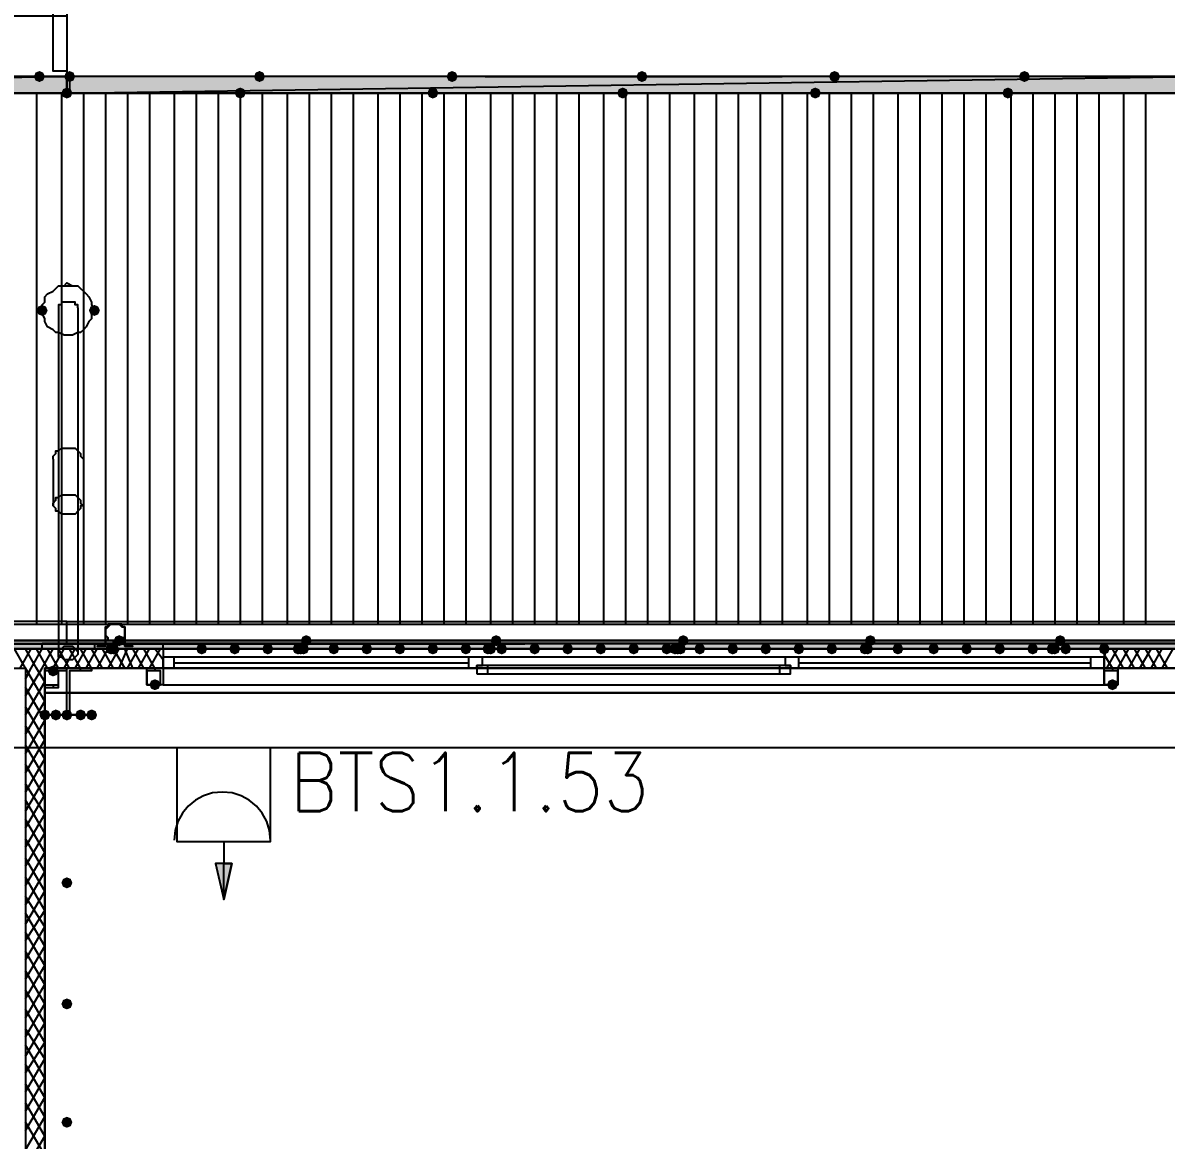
# Model space of a CAD drawing. Header units: millimetres. Extents: x 0 to 420, y 0 to 297.
# Drawn here: x 258.53 to 276.12, y 214.99 to 232.18 of the extents above; entities that cross this region are included whole.
import ezdxf

# ---------------------------------------------------------------- set-up
doc = ezdxf.new("R2010")
doc.units = ezdxf.units.MM
doc.layers.get('0').update_dxf_attribs({"linetype": 'CONTINUOUS'})
doc.styles.get("Standard").update_dxf_attribs({"font": 'STANDARD'})

msp = doc.modelspace()

# ---------------------------------------------------------------- hatches: boundary and pattern name
at = {"true_color": 0x000007}
h = msp.add_hatch(color=0, dxfattribs=at)
h.paths.add_polyline_path([(259.207, 231.097667), (241.850333, 231.097667), (259.207, 231.351667)], flags=0)
h.paths.add_polyline_path([(241.850333, 231.097667), (259.207, 231.351667), (241.850333, 231.351667)], flags=0)
at = {"true_color": 0x0000fe}
for points in [[(258.868333, 231.351667), (258.843462, 231.291871), (258.783667, 231.267), (258.723871, 231.291871), (258.699, 231.351667), (258.723871, 231.411462), (258.783667, 231.436333), (258.843462, 231.411463)], [(259.334, 231.351667), (259.309129, 231.291871), (259.249333, 231.267), (259.189538, 231.291871), (259.164667, 231.351667), (259.189537, 231.411462), (259.249333, 231.436333), (259.309129, 231.411463)], [(259.334, 231.351667), (259.309129, 231.291871), (259.249333, 231.267), (259.189538, 231.291871), (259.164667, 231.351667), (259.189537, 231.411462), (259.249333, 231.436333), (259.309129, 231.411463)], [(262.255, 231.351667), (262.230129, 231.291871), (262.170333, 231.267), (262.110538, 231.291871), (262.085667, 231.351667), (262.110537, 231.411462), (262.170333, 231.436333), (262.230129, 231.411463)], [(265.218333, 231.351667), (265.193463, 231.291871), (265.133667, 231.267), (265.073871, 231.291871), (265.049, 231.351667), (265.073871, 231.411462), (265.133667, 231.436333), (265.193462, 231.411463)], [(268.139333, 231.351667), (268.114462, 231.291871), (268.054667, 231.267), (267.994871, 231.291871), (267.97, 231.351667), (267.994871, 231.411462), (268.054667, 231.436333), (268.114462, 231.411463)], [(271.102667, 231.351667), (271.077796, 231.291871), (271.018, 231.267), (270.958204, 231.291871), (270.933333, 231.351667), (270.958204, 231.411462), (271.018, 231.436333), (271.077796, 231.411463)], [(274.023667, 231.351667), (273.998796, 231.291871), (273.939, 231.267), (273.879204, 231.291871), (273.854333, 231.351667), (273.879204, 231.411462), (273.939, 231.436333), (273.998796, 231.411463)], [(259.291667, 231.097667), (259.266796, 231.037871), (259.207, 231.013), (259.147204, 231.037871), (259.122333, 231.097667), (259.147204, 231.157462), (259.207, 231.182333), (259.266796, 231.157463)], [(261.958667, 231.097667), (261.933796, 231.037871), (261.874, 231.013), (261.814204, 231.037871), (261.789333, 231.097667), (261.814204, 231.157462), (261.874, 231.182333), (261.933796, 231.157463)], [(264.922, 231.097667), (264.897129, 231.037871), (264.837333, 231.013), (264.777537, 231.037871), (264.752667, 231.097667), (264.777537, 231.157462), (264.837333, 231.182333), (264.897129, 231.157463)], [(267.843, 231.097667), (267.818129, 231.037871), (267.758333, 231.013), (267.698538, 231.037871), (267.673667, 231.097667), (267.698537, 231.157462), (267.758333, 231.182333), (267.818129, 231.157463)], [(270.806333, 231.097667), (270.781462, 231.037871), (270.721667, 231.013), (270.661871, 231.037871), (270.637, 231.097667), (270.661871, 231.157462), (270.721667, 231.182333), (270.781462, 231.157463)], [(273.769667, 231.097667), (273.744796, 231.037871), (273.685, 231.013), (273.625204, 231.037871), (273.600333, 231.097667), (273.625204, 231.157462), (273.685, 231.182333), (273.744796, 231.157463)], [(260.096, 222.673333), (260.071129, 222.613537), (260.011333, 222.588667), (259.951537, 222.613537), (259.926667, 222.673333), (259.951537, 222.733129), (260.011333, 222.758), (260.071129, 222.733129)], [(262.974667, 222.673333), (262.949796, 222.613537), (262.89, 222.588667), (262.830204, 222.613537), (262.805333, 222.673333), (262.830204, 222.733129), (262.89, 222.758), (262.949796, 222.733129)], [(265.895667, 222.673333), (265.870796, 222.613537), (265.811, 222.588667), (265.751204, 222.613537), (265.726333, 222.673333), (265.751204, 222.733129), (265.811, 222.758), (265.870796, 222.733129)], [(268.774333, 222.673333), (268.749462, 222.613537), (268.689667, 222.588667), (268.629871, 222.613537), (268.605, 222.673333), (268.629871, 222.733129), (268.689667, 222.758), (268.749462, 222.733129)], [(271.653, 222.673333), (271.628129, 222.613537), (271.568333, 222.588667), (271.508537, 222.613537), (271.483667, 222.673333), (271.508537, 222.733129), (271.568333, 222.758), (271.628129, 222.733129)], [(274.574, 222.673333), (274.549129, 222.613537), (274.489333, 222.588667), (274.429538, 222.613537), (274.404667, 222.673333), (274.429537, 222.733129), (274.489333, 222.758), (274.549129, 222.733129)], [(259.969, 222.546333), (259.944129, 222.486537), (259.884333, 222.461667), (259.824538, 222.486537), (259.799667, 222.546333), (259.824537, 222.606129), (259.884333, 222.631), (259.944129, 222.606129)], [(260.011333, 222.546333), (259.986463, 222.486537), (259.926667, 222.461667), (259.866871, 222.486537), (259.842, 222.546333), (259.866871, 222.606129), (259.926667, 222.631), (259.986462, 222.606129)], [(260.011333, 222.546333), (259.986463, 222.486537), (259.926667, 222.461667), (259.866871, 222.486537), (259.842, 222.546333), (259.866871, 222.606129), (259.926667, 222.631), (259.986462, 222.606129)], [(262.847667, 222.546333), (262.822796, 222.486537), (262.763, 222.461667), (262.703204, 222.486537), (262.678333, 222.546333), (262.703204, 222.606129), (262.763, 222.631), (262.822796, 222.606129)], [(262.932333, 222.546333), (262.907462, 222.486537), (262.847667, 222.461667), (262.787871, 222.486537), (262.763, 222.546333), (262.787871, 222.606129), (262.847667, 222.631), (262.907462, 222.606129)], [(262.932333, 222.546333), (262.907462, 222.486537), (262.847667, 222.461667), (262.787871, 222.486537), (262.763, 222.546333), (262.787871, 222.606129), (262.847667, 222.631), (262.907462, 222.606129)], [(265.768667, 222.546333), (265.743796, 222.486537), (265.684, 222.461667), (265.624204, 222.486537), (265.599333, 222.546333), (265.624204, 222.606129), (265.684, 222.631), (265.743796, 222.606129)], [(265.811, 222.546333), (265.786129, 222.486537), (265.726333, 222.461667), (265.666538, 222.486537), (265.641667, 222.546333), (265.666537, 222.606129), (265.726333, 222.631), (265.786129, 222.606129)], [(265.811, 222.546333), (265.786129, 222.486537), (265.726333, 222.461667), (265.666538, 222.486537), (265.641667, 222.546333), (265.666537, 222.606129), (265.726333, 222.631), (265.786129, 222.606129)], [(268.647333, 222.546333), (268.622462, 222.486537), (268.562667, 222.461667), (268.502871, 222.486537), (268.478, 222.546333), (268.502871, 222.606129), (268.562667, 222.631), (268.622462, 222.606129)], [(268.689667, 222.546333), (268.664796, 222.486537), (268.605, 222.461667), (268.545204, 222.486537), (268.520333, 222.546333), (268.545204, 222.606129), (268.605, 222.631), (268.664796, 222.606129)], [(268.732, 222.546333), (268.707129, 222.486537), (268.647333, 222.461667), (268.587538, 222.486537), (268.562667, 222.546333), (268.587537, 222.606129), (268.647333, 222.631), (268.707129, 222.606129)], [(271.568333, 222.546333), (271.543463, 222.486537), (271.483667, 222.461667), (271.423871, 222.486537), (271.399, 222.546333), (271.423871, 222.606129), (271.483667, 222.631), (271.543462, 222.606129)], [(271.610667, 222.546333), (271.585796, 222.486537), (271.526, 222.461667), (271.466204, 222.486537), (271.441333, 222.546333), (271.466204, 222.606129), (271.526, 222.631), (271.585796, 222.606129)], [(271.610667, 222.546333), (271.585796, 222.486537), (271.526, 222.461667), (271.466204, 222.486537), (271.441333, 222.546333), (271.466204, 222.606129), (271.526, 222.631), (271.585796, 222.606129)], [(274.447, 222.546333), (274.422129, 222.486537), (274.362333, 222.461667), (274.302537, 222.486537), (274.277667, 222.546333), (274.302537, 222.606129), (274.362333, 222.631), (274.422129, 222.606129)], [(274.489333, 222.546333), (274.464462, 222.486537), (274.404667, 222.461667), (274.344871, 222.486537), (274.32, 222.546333), (274.344871, 222.606129), (274.404667, 222.631), (274.464462, 222.606129)], [(274.489333, 222.546333), (274.464462, 222.486537), (274.404667, 222.461667), (274.344871, 222.486537), (274.32, 222.546333), (274.344871, 222.606129), (274.404667, 222.631), (274.464462, 222.606129)]]:
    msp.add_hatch(color=0, dxfattribs=at).paths.add_polyline_path(points, flags=0)
at = {"true_color": 0x000007}
h = msp.add_hatch(color=0, dxfattribs=at)
h.paths.add_polyline_path([(276.606, 231.097667), (259.249333, 231.097667), (276.606, 231.351667)], flags=0)
h.paths.add_polyline_path([(259.249333, 231.097667), (276.606, 231.351667), (259.249333, 231.351667)], flags=0)
for points in [[(258.910667, 227.753333), (258.885796, 227.693537), (258.826, 227.668667), (258.766204, 227.693537), (258.741333, 227.753333), (258.766204, 227.813129), (258.826, 227.838), (258.885796, 227.813129)], [(259.715, 227.753333), (259.690129, 227.693537), (259.630333, 227.668667), (259.570538, 227.693537), (259.545667, 227.753333), (259.570537, 227.813129), (259.630333, 227.838), (259.690129, 227.813129)], [(261.366, 222.546333), (261.341129, 222.486537), (261.281333, 222.461667), (261.221538, 222.486537), (261.196667, 222.546333), (261.221537, 222.606129), (261.281333, 222.631), (261.341129, 222.606129)], [(261.874, 222.546333), (261.849129, 222.486537), (261.789333, 222.461667), (261.729537, 222.486537), (261.704667, 222.546333), (261.729537, 222.606129), (261.789333, 222.631), (261.849129, 222.606129)], [(262.382, 222.546333), (262.357129, 222.486537), (262.297333, 222.461667), (262.237538, 222.486537), (262.212667, 222.546333), (262.237537, 222.606129), (262.297333, 222.631), (262.357129, 222.606129)], [(262.89, 222.546333), (262.865129, 222.486537), (262.805333, 222.461667), (262.745538, 222.486537), (262.720667, 222.546333), (262.745537, 222.606129), (262.805333, 222.631), (262.865129, 222.606129)], [(263.398, 222.546333), (263.373129, 222.486537), (263.313333, 222.461667), (263.253537, 222.486537), (263.228667, 222.546333), (263.253537, 222.606129), (263.313333, 222.631), (263.373129, 222.606129)], [(263.906, 222.546333), (263.881129, 222.486537), (263.821333, 222.461667), (263.761538, 222.486537), (263.736667, 222.546333), (263.761537, 222.606129), (263.821333, 222.631), (263.881129, 222.606129)], [(264.414, 222.546333), (264.389129, 222.486537), (264.329333, 222.461667), (264.269538, 222.486537), (264.244667, 222.546333), (264.269537, 222.606129), (264.329333, 222.631), (264.389129, 222.606129)], [(264.922, 222.546333), (264.897129, 222.486537), (264.837333, 222.461667), (264.777537, 222.486537), (264.752667, 222.546333), (264.777537, 222.606129), (264.837333, 222.631), (264.897129, 222.606129)], [(265.43, 222.546333), (265.405129, 222.486537), (265.345333, 222.461667), (265.285538, 222.486537), (265.260667, 222.546333), (265.285537, 222.606129), (265.345333, 222.631), (265.405129, 222.606129)], [(265.980333, 222.546333), (265.955462, 222.486537), (265.895667, 222.461667), (265.835871, 222.486537), (265.811, 222.546333), (265.835871, 222.606129), (265.895667, 222.631), (265.955462, 222.606129)], [(266.488333, 222.546333), (266.463462, 222.486537), (266.403667, 222.461667), (266.343871, 222.486537), (266.319, 222.546333), (266.343871, 222.606129), (266.403667, 222.631), (266.463462, 222.606129)], [(266.996333, 222.546333), (266.971462, 222.486537), (266.911667, 222.461667), (266.851871, 222.486537), (266.827, 222.546333), (266.851871, 222.606129), (266.911667, 222.631), (266.971462, 222.606129)], [(267.504333, 222.546333), (267.479462, 222.486537), (267.419667, 222.461667), (267.359871, 222.486537), (267.335, 222.546333), (267.359871, 222.606129), (267.419667, 222.631), (267.479462, 222.606129)], [(268.012333, 222.546333), (267.987462, 222.486537), (267.927667, 222.461667), (267.867871, 222.486537), (267.843, 222.546333), (267.867871, 222.606129), (267.927667, 222.631), (267.987462, 222.606129)], [(268.520333, 222.546333), (268.495462, 222.486537), (268.435667, 222.461667), (268.375871, 222.486537), (268.351, 222.546333), (268.375871, 222.606129), (268.435667, 222.631), (268.495462, 222.606129)], [(269.028333, 222.546333), (269.003462, 222.486537), (268.943667, 222.461667), (268.883871, 222.486537), (268.859, 222.546333), (268.883871, 222.606129), (268.943667, 222.631), (269.003462, 222.606129)], [(269.536333, 222.546333), (269.511462, 222.486537), (269.451667, 222.461667), (269.391871, 222.486537), (269.367, 222.546333), (269.391871, 222.606129), (269.451667, 222.631), (269.511462, 222.606129)], [(270.044333, 222.546333), (270.019463, 222.486537), (269.959667, 222.461667), (269.899871, 222.486537), (269.875, 222.546333), (269.899871, 222.606129), (269.959667, 222.631), (270.019462, 222.606129)], [(270.552333, 222.546333), (270.527462, 222.486537), (270.467667, 222.461667), (270.407871, 222.486537), (270.383, 222.546333), (270.407871, 222.606129), (270.467667, 222.631), (270.527462, 222.606129)], [(271.060333, 222.546333), (271.035462, 222.486537), (270.975667, 222.461667), (270.915871, 222.486537), (270.891, 222.546333), (270.915871, 222.606129), (270.975667, 222.631), (271.035462, 222.606129)], [(271.568333, 222.546333), (271.543463, 222.486537), (271.483667, 222.461667), (271.423871, 222.486537), (271.399, 222.546333), (271.423871, 222.606129), (271.483667, 222.631), (271.543462, 222.606129)], [(272.076333, 222.546333), (272.051462, 222.486537), (271.991667, 222.461667), (271.931871, 222.486537), (271.907, 222.546333), (271.931871, 222.606129), (271.991667, 222.631), (272.051462, 222.606129)], [(272.626667, 222.546333), (272.601796, 222.486537), (272.542, 222.461667), (272.482204, 222.486537), (272.457333, 222.546333), (272.482204, 222.606129), (272.542, 222.631), (272.601796, 222.606129)], [(273.134667, 222.546333), (273.109796, 222.486537), (273.05, 222.461667), (272.990204, 222.486537), (272.965333, 222.546333), (272.990204, 222.606129), (273.05, 222.631), (273.109796, 222.606129)], [(273.642667, 222.546333), (273.617796, 222.486537), (273.558, 222.461667), (273.498204, 222.486537), (273.473333, 222.546333), (273.498204, 222.606129), (273.558, 222.631), (273.617796, 222.606129)], [(274.150667, 222.546333), (274.125796, 222.486537), (274.066, 222.461667), (274.006204, 222.486537), (273.981333, 222.546333), (274.006204, 222.606129), (274.066, 222.631), (274.125796, 222.606129)], [(274.658667, 222.546333), (274.633796, 222.486537), (274.574, 222.461667), (274.514204, 222.486537), (274.489333, 222.546333), (274.514204, 222.606129), (274.574, 222.631), (274.633796, 222.606129)], [(275.251333, 222.546333), (275.226462, 222.486537), (275.166667, 222.461667), (275.106871, 222.486537), (275.082, 222.546333), (275.106871, 222.606129), (275.166667, 222.631), (275.226462, 222.606129)], [(259.08, 222.207667), (259.055129, 222.147871), (258.995333, 222.123), (258.935538, 222.147871), (258.910667, 222.207667), (258.935537, 222.267462), (258.995333, 222.292333), (259.055129, 222.267463)], [(260.646333, 221.996), (260.621463, 221.936204), (260.561667, 221.911333), (260.501871, 221.936204), (260.477, 221.996), (260.501871, 222.055796), (260.561667, 222.080667), (260.621462, 222.055796)], [(275.378333, 221.996), (275.353462, 221.936204), (275.293667, 221.911333), (275.233871, 221.936204), (275.209, 221.996), (275.233871, 222.055796), (275.293667, 222.080667), (275.353462, 222.055796)], [(258.953, 221.530333), (258.928129, 221.470537), (258.868333, 221.445667), (258.808538, 221.470537), (258.783667, 221.530333), (258.808537, 221.590129), (258.868333, 221.615), (258.928129, 221.590129)], [(259.122333, 221.530333), (259.097463, 221.470537), (259.037667, 221.445667), (258.977871, 221.470537), (258.953, 221.530333), (258.977871, 221.590129), (259.037667, 221.615), (259.097462, 221.590129)], [(259.291667, 221.530333), (259.266796, 221.470537), (259.207, 221.445667), (259.147204, 221.470537), (259.122333, 221.530333), (259.147204, 221.590129), (259.207, 221.615), (259.266796, 221.590129)], [(259.503333, 221.530333), (259.478462, 221.470537), (259.418667, 221.445667), (259.358871, 221.470537), (259.334, 221.530333), (259.358871, 221.590129), (259.418667, 221.615), (259.478462, 221.590129)], [(259.672667, 221.530333), (259.647796, 221.470537), (259.588, 221.445667), (259.528204, 221.470537), (259.503333, 221.530333), (259.528204, 221.590129), (259.588, 221.615), (259.647796, 221.590129)], [(259.291667, 218.948), (259.266796, 218.888204), (259.207, 218.863333), (259.147204, 218.888204), (259.122333, 218.948), (259.147204, 219.007796), (259.207, 219.032667), (259.266796, 219.007796)], [(259.291667, 217.085333), (259.266796, 217.025537), (259.207, 217.000667), (259.147204, 217.025537), (259.122333, 217.085333), (259.147204, 217.145129), (259.207, 217.17), (259.266796, 217.145129)], [(259.291667, 215.265), (259.266796, 215.205204), (259.207, 215.180333), (259.147204, 215.205204), (259.122333, 215.265), (259.147204, 215.324796), (259.207, 215.349667), (259.266796, 215.324796)]]:
    msp.add_hatch(color=0, dxfattribs=at).paths.add_polyline_path(points, flags=0)
h = msp.add_hatch(color=0, dxfattribs=at)
h.paths.add_polyline_path([(119.507, 222.673333), (381.550333, 222.673333), (119.507, 222.546333)], flags=0)
h.paths.add_polyline_path([(381.550333, 222.673333), (119.507, 222.546333), (381.550333, 222.546333)], flags=0)
at = {"true_color": 0x000006}
h = msp.add_hatch(color=0, dxfattribs=at)
h.paths.add_polyline_path([(261.747001, 219.244332), (261.620001, 218.693999), (261.620001, 219.244332)], flags=0)
h.paths.add_polyline_path([(261.620001, 218.693999), (261.620001, 219.244332), (261.493001, 219.244332)], flags=0)

# ---------------------------------------------------------------- linework, layer by layer
at = {"color": 0, "true_color": 0x000007}
for points in [[(259.207, 236.135333), (259.207, 235.754333), (259.207, 231.436333), (258.995333, 231.436333), (258.995333, 235.754333), (258.995333, 236.135333)], [(250.528667, 232.283), (259.207, 232.283), (259.207, 231.436333), (259.207, 231.351667), (250.528667, 231.351667), (250.528667, 231.436333)], [(259.207, 231.097667), (241.850333, 231.097667), (259.207, 231.351667)], [(241.850333, 231.097667), (259.207, 231.351667), (241.850333, 231.351667)], [(259.207, 231.351667), (241.850333, 231.351667), (241.850333, 231.097667), (259.207, 231.097667)], [(276.606, 231.097667), (259.249333, 231.097667), (276.606, 231.351667)], [(259.249333, 231.097667), (276.606, 231.351667), (259.249333, 231.351667)], [(346.159667, 231.351667), (346.159667, 231.097667), (328.803, 231.097667), (328.803, 231.351667), (328.803, 231.097667), (311.404, 231.097667), (311.404, 231.351667), (311.404, 231.097667), (294.005, 231.097667), (294.005, 231.351667), (294.005, 231.097667), (276.606, 231.097667), (276.606, 231.351667), (259.249333, 231.351667), (259.249333, 231.097667), (276.606, 231.097667), (276.606, 231.351667), (294.005, 231.351667), (311.404, 231.351667), (328.803, 231.351667)], [(270.213667, 231.351667), (265.641667, 231.351667)], [(381.550333, 230.505), (381.550333, 231.097667), (119.507, 231.097667), (119.507, 230.505), (119.507, 223.52), (119.507, 222.927333), (381.550333, 222.927333), (381.550333, 223.52)], [(259.291667, 227.372333), (259.207, 227.372333), (259.164667, 227.372333), (259.08, 227.414667), (259.037667, 227.414667), (258.995333, 227.457), (258.910667, 227.499333), (258.868333, 227.584), (258.868333, 227.626333), (258.826, 227.711), (258.826, 227.753333), (258.826, 227.838), (258.868333, 227.880333), (258.868333, 227.965), (258.910667, 228.007333), (258.995333, 228.049667), (259.037667, 228.092), (259.08, 228.134333), (259.164667, 228.134333), (259.207, 228.134333), (259.291667, 228.134333), (259.376333, 228.134333), (259.418667, 228.092), (259.461, 228.049667), (259.503333, 228.007333), (259.545667, 227.965), (259.588, 227.880333), (259.588, 227.838), (259.630333, 227.753333), (259.588, 227.711), (259.588, 227.626333), (259.545667, 227.584), (259.503333, 227.499333), (259.461, 227.457), (259.418667, 227.414667), (259.376333, 227.414667)], [(259.249333, 224.620667), (259.207, 224.620667), (259.164667, 224.620667), (259.122333, 224.620667), (259.08, 224.663), (259.037667, 224.663), (259.037667, 224.705333), (258.995333, 224.747667), (258.995333, 224.79), (259.037667, 224.832333), (259.037667, 224.874667), (259.08, 224.874667), (259.122333, 224.917), (259.164667, 224.917), (259.207, 224.917), (259.249333, 224.917), (259.291667, 224.917), (259.334, 224.917), (259.376333, 224.874667), (259.418667, 224.832333), (259.418667, 224.79), (259.461, 224.747667), (259.418667, 224.747667), (259.418667, 224.705333), (259.376333, 224.663), (259.334, 224.620667), (259.291667, 224.620667)], [(259.207, 222.969667), (250.528667, 222.969667), (250.528667, 222.631), (259.207, 222.631)], [(276.606, 222.631), (259.207, 222.631), (259.207, 222.969667), (276.606, 222.969667)], [(259.672667, 222.588667), (259.799667, 222.588667), (259.799667, 222.800333), (259.799667, 222.842667), (259.799667, 222.885), (259.842, 222.885), (259.842, 222.927333), (259.884333, 222.927333), (259.926667, 222.927333), (259.969, 222.927333), (260.011333, 222.927333), (260.053667, 222.927333), (260.053667, 222.885), (260.096, 222.885), (260.096, 222.842667), (260.096, 222.800333), (260.096, 222.588667), (260.223, 222.588667), (260.096, 222.588667), (260.096, 222.800333), (260.096, 222.842667), (260.096, 222.885), (260.053667, 222.885), (260.011333, 222.927333), (259.969, 222.927333), (259.926667, 222.927333), (259.884333, 222.927333), (259.842, 222.885), (259.799667, 222.842667), (259.799667, 222.800333), (259.799667, 222.588667), (259.672667, 222.588667), (259.799667, 222.588667), (259.799667, 222.800333), (259.799667, 222.842667), (259.799667, 222.885), (259.842, 222.885), (259.842, 222.927333), (259.884333, 222.927333), (259.926667, 222.927333), (259.969, 222.927333), (260.011333, 222.927333), (260.053667, 222.927333), (260.053667, 222.885), (260.096, 222.885), (260.096, 222.842667), (260.096, 222.800333), (260.096, 222.588667), (260.223, 222.588667), (260.096, 222.588667), (260.096, 222.800333), (260.096, 222.842667), (260.096, 222.885), (260.053667, 222.885), (260.011333, 222.927333), (259.969, 222.927333), (259.926667, 222.927333), (259.884333, 222.927333), (259.842, 222.885), (259.799667, 222.842667), (259.799667, 222.800333), (259.799667, 222.588667), (259.672667, 222.588667), (259.799667, 222.588667), (259.799667, 222.800333), (259.799667, 222.842667), (259.842, 222.885), (259.884333, 222.927333), (259.926667, 222.927333), (259.969, 222.927333), (260.011333, 222.927333), (260.053667, 222.885), (260.096, 222.885), (260.096, 222.842667), (260.096, 222.800333), (260.096, 222.588667), (260.223, 222.588667), (260.096, 222.588667), (260.096, 222.800333), (260.096, 222.842667), (260.096, 222.885), (260.053667, 222.885), (260.053667, 222.927333), (260.011333, 222.927333), (259.969, 222.927333), (259.926667, 222.927333), (259.884333, 222.927333), (259.842, 222.927333), (259.842, 222.885), (259.799667, 222.885), (259.799667, 222.842667), (259.799667, 222.800333), (259.799667, 222.588667)], [(260.096, 222.800333), (260.096, 222.758), (260.096, 222.715667), (260.053667, 222.715667), (260.053667, 222.673333), (260.011333, 222.673333), (259.969, 222.673333), (259.969, 222.631), (259.926667, 222.631), (259.926667, 222.673333), (259.884333, 222.673333), (259.842, 222.673333), (259.842, 222.715667), (259.799667, 222.758), (259.799667, 222.800333), (259.799667, 222.842667), (259.842, 222.885), (259.884333, 222.927333), (259.926667, 222.927333), (259.969, 222.927333), (260.011333, 222.927333), (260.053667, 222.885), (260.096, 222.885), (260.096, 222.842667)], [(259.799667, 222.800333), (259.799667, 222.842667), (259.842, 222.885), (259.884333, 222.927333), (259.926667, 222.927333), (259.969, 222.927333), (260.011333, 222.927333), (260.053667, 222.885), (260.096, 222.885), (260.096, 222.842667), (260.096, 222.800333), (260.096, 222.758), (260.096, 222.715667), (260.053667, 222.715667), (260.053667, 222.673333), (260.011333, 222.673333), (259.969, 222.673333), (259.969, 222.631), (259.926667, 222.631), (259.926667, 222.673333), (259.884333, 222.673333), (259.842, 222.673333), (259.842, 222.715667), (259.799667, 222.758)], [(119.507, 222.673333), (381.550333, 222.673333), (119.507, 222.546333)], [(381.550333, 222.673333), (119.507, 222.546333), (381.550333, 222.546333)], [(119.507, 222.673333), (119.507, 222.546333), (381.550333, 222.546333), (381.550333, 222.673333)], [(259.249333, 222.377), (259.207, 222.377), (259.164667, 222.377), (259.122333, 222.419333), (259.08, 222.419333), (259.08, 222.461667), (259.08, 222.504), (259.08, 222.546333), (259.122333, 222.546333), (259.164667, 222.588667), (259.207, 222.588667), (259.249333, 222.588667), (259.291667, 222.588667), (259.334, 222.546333), (259.376333, 222.504), (259.376333, 222.461667), (259.334, 222.419333), (259.291667, 222.377)], [(260.688667, 222.25), (260.688667, 222.419333)], [(275.166667, 222.25), (275.166667, 222.419333)], [(392.938, 222.25), (258.868333, 222.25), (258.868333, 191.219667), (242.189, 191.219667), (242.189, 222.25), (108.119333, 222.25), (108.119333, 105.579333), (242.189, 105.579333), (242.189, 136.609667), (258.868333, 136.609667), (258.868333, 105.579333), (392.938, 105.579333)], [(259.588, 221.530333), (258.868333, 221.530333), (259.207, 221.530333), (259.207, 222.207667), (258.868333, 222.207667), (258.868333, 222.25), (259.588, 222.25), (259.588, 222.207667), (259.249333, 222.207667), (259.249333, 221.530333)], [(259.08, 222.207667), (258.868333, 222.207667), (258.868333, 221.996), (259.08, 221.996), (259.08, 222.207667), (258.868333, 222.207667), (258.868333, 221.953667), (259.08, 221.953667)], [(260.434667, 222.25), (260.688667, 222.25), (260.688667, 221.996), (260.434667, 221.996)], [(260.434667, 222.207667), (260.434667, 221.996), (260.646333, 221.996), (260.646333, 222.207667)], [(265.514667, 222.165333), (265.684, 222.165333), (265.684, 222.292333), (265.514667, 222.292333)], [(270.340667, 222.292333), (270.171333, 222.292333), (270.171333, 222.165333), (270.340667, 222.165333)], [(275.166667, 222.25), (275.378333, 222.25), (275.378333, 221.996), (275.166667, 221.996)], [(275.166667, 222.207667), (275.166667, 221.996), (275.378333, 221.996), (275.378333, 222.207667)], [(242.189, 221.869), (242.189, 191.219667), (258.868333, 191.219667), (258.868333, 221.869), (392.557, 221.869), (392.557, 105.918), (258.868333, 105.918), (258.868333, 136.609667), (242.189, 136.609667), (242.189, 105.918), (108.500333, 105.918), (108.500333, 221.869)]]:
    msp.add_lwpolyline(points, close=True, dxfattribs=at)
for points in [[(259.207, 231.351667), (241.850333, 231.351667)], [(276.606, 231.351667), (259.249333, 231.351667)], [(265.641667, 231.351667), (270.213667, 231.351667)], [(258.826, 227.753333), (258.826, 227.838), (258.868333, 227.880333), (258.868333, 227.965), (258.910667, 228.007333), (258.995333, 228.049667), (259.037667, 228.092), (259.08, 228.134333), (259.164667, 228.134333), (259.207, 228.176667), (259.291667, 228.134333), (259.376333, 228.134333), (259.418667, 228.092), (259.461, 228.049667), (259.503333, 228.007333), (259.545667, 227.965), (259.588, 227.880333), (259.588, 227.838), (259.630333, 227.753333)], [(259.376333, 227.795667), (259.376333, 227.838), (259.334, 227.838), (259.334, 227.880333), (259.291667, 227.880333), (259.249333, 227.880333), (259.207, 227.880333), (259.164667, 227.880333), (259.122333, 227.880333), (259.122333, 227.838), (259.08, 227.838), (259.08, 227.795667)], [(259.08, 227.795667), (259.08, 222.504)], [(259.376333, 227.795667), (259.376333, 222.504)], [(258.995333, 225.467333), (258.995333, 225.509667), (259.037667, 225.552), (259.037667, 225.594333), (259.08, 225.594333), (259.122333, 225.636667), (259.164667, 225.636667), (259.207, 225.636667), (259.249333, 225.636667), (259.291667, 225.636667), (259.334, 225.636667), (259.376333, 225.594333), (259.418667, 225.552), (259.418667, 225.509667), (259.461, 225.467333)], [(258.995333, 225.467333), (258.995333, 224.747667)], [(259.461, 225.467333), (259.461, 224.747667)], [(119.507, 222.546333), (381.550333, 222.546333), (119.507, 222.546333), (381.550333, 222.546333)], [(119.507, 222.546333), (381.550333, 222.546333)], [(119.507, 222.546333), (381.550333, 222.546333)], [(260.688667, 222.546333), (257.767667, 222.546333)], [(258.572, 222.25), (258.402667, 222.546333)], [(258.487333, 222.25), (258.656667, 222.546333)], [(258.741333, 222.25), (258.572, 222.546333)], [(258.656667, 222.25), (258.826, 222.546333)], [(258.910667, 222.25), (258.741333, 222.546333)], [(259.630333, 222.631), (259.588, 222.631), (259.545667, 222.631), (259.503333, 222.631), (259.461, 222.631), (259.418667, 222.631), (259.376333, 222.631), (259.291667, 222.631), (259.207, 222.631), (259.164667, 222.631), (259.08, 222.631), (259.037667, 222.631), (258.995333, 222.631), (258.910667, 222.631), (258.868333, 222.631), (258.826, 222.631)], [(259.630333, 222.631), (259.630333, 222.546333), (259.588, 222.546333), (259.545667, 222.546333), (259.503333, 222.546333), (259.461, 222.546333), (259.418667, 222.546333), (259.376333, 222.546333), (259.291667, 222.546333), (259.207, 222.546333), (259.164667, 222.546333), (259.08, 222.546333), (259.037667, 222.546333), (258.995333, 222.546333), (258.910667, 222.546333), (258.868333, 222.546333), (258.826, 222.546333), (258.826, 222.631)], [(258.826, 222.25), (258.995333, 222.546333)], [(259.08, 222.25), (258.910667, 222.546333)], [(258.995333, 222.25), (259.164667, 222.546333)], [(259.249333, 222.25), (259.08, 222.546333)], [(259.164667, 222.25), (259.334, 222.546333)], [(259.418667, 222.25), (259.249333, 222.546333)], [(259.334, 222.25), (259.503333, 222.546333)], [(259.588, 222.25), (259.418667, 222.546333)], [(259.503333, 222.25), (259.672667, 222.546333)], [(259.757333, 222.25), (259.588, 222.546333)], [(259.672667, 222.25), (259.842, 222.546333)], [(259.926667, 222.25), (259.757333, 222.546333)], [(259.842, 222.25), (260.011333, 222.546333)], [(260.096, 222.25), (259.926667, 222.546333)], [(260.011333, 222.25), (260.138333, 222.546333)], [(260.223, 222.25), (260.096, 222.546333)], [(260.138333, 222.25), (260.307667, 222.546333)], [(260.392333, 222.25), (260.223, 222.546333)], [(260.307667, 222.25), (260.477, 222.546333)], [(260.561667, 222.25), (260.392333, 222.546333)], [(260.477, 222.25), (260.646333, 222.546333)], [(260.688667, 222.377), (260.561667, 222.546333)], [(260.688667, 222.546333), (260.688667, 222.631), (275.166667, 222.631), (275.166667, 222.546333)], [(260.688667, 222.546333), (260.688667, 222.419333), (260.688667, 222.25)], [(260.688667, 222.546333), (260.688667, 222.419333)], [(275.166667, 222.419333), (275.209, 222.546333)], [(275.166667, 222.546333), (275.166667, 222.419333), (275.166667, 222.25)], [(275.166667, 222.546333), (275.166667, 222.419333)], [(278.045333, 222.546333), (275.166667, 222.546333)], [(275.209, 222.25), (275.378333, 222.546333)], [(275.463, 222.25), (275.293667, 222.546333)], [(275.378333, 222.25), (275.547667, 222.546333)], [(275.632333, 222.25), (275.463, 222.546333)], [(275.547667, 222.25), (275.717, 222.546333)], [(275.801667, 222.25), (275.632333, 222.546333)], [(275.717, 222.25), (275.886333, 222.546333)], [(275.971, 222.25), (275.801667, 222.546333)], [(275.886333, 222.25), (276.055667, 222.546333)], [(276.140333, 222.25), (275.971, 222.546333)], [(276.055667, 222.25), (276.225, 222.546333)], [(260.688667, 222.25), (260.858, 222.25), (260.858, 222.419333), (260.688667, 222.419333)], [(265.387667, 222.419333), (260.858, 222.419333)], [(260.858, 222.334667), (265.387667, 222.334667)], [(265.472333, 222.419333), (265.387667, 222.419333), (265.387667, 222.25), (265.472333, 222.25)], [(265.472333, 222.25), (265.514667, 222.25), (265.514667, 222.292333), (265.599333, 222.292333), (265.599333, 222.419333), (265.472333, 222.419333)], [(270.256, 222.419333), (265.599333, 222.419333)], [(270.340667, 222.419333), (270.256, 222.419333), (270.256, 222.292333), (270.340667, 222.292333), (270.340667, 222.25)], [(270.340667, 222.25), (270.467667, 222.25), (270.467667, 222.419333), (270.340667, 222.419333)], [(274.955, 222.419333), (270.467667, 222.419333)], [(270.467667, 222.334667), (274.955, 222.334667)], [(275.166667, 222.419333), (274.955, 222.419333), (274.955, 222.25), (275.166667, 222.25)], [(275.293667, 222.25), (275.166667, 222.461667)], [(257.767667, 222.25), (258.572, 222.25)], [(258.572, 222.080667), (258.656667, 222.25)], [(258.572, 221.826667), (258.826, 222.25)], [(258.868333, 221.742), (258.572, 222.25)], [(258.572, 222.25), (258.572, 187.748333)], [(258.868333, 222.038333), (258.741333, 222.25)], [(258.868333, 222.207667), (258.868333, 222.25)], [(258.868333, 187.748333), (258.868333, 222.25)], [(258.868333, 222.25), (260.688667, 222.25)], [(259.037667, 222.207667), (259.037667, 222.25)], [(259.207, 221.530333), (259.207, 222.25)], [(259.418667, 222.207667), (259.418667, 222.25)], [(259.588, 222.207667), (259.588, 222.25)], [(260.561667, 222.25), (260.561667, 222.207667)], [(260.646333, 222.25), (260.688667, 222.25)], [(267.927667, 222.25), (260.688667, 222.25), (260.688667, 222.123)], [(267.927667, 222.25), (260.688667, 222.25), (260.688667, 222.123)], [(260.688667, 222.25), (275.166667, 222.25)], [(260.858, 222.25), (265.387667, 222.25)], [(270.171333, 222.292333), (265.684, 222.292333)], [(265.684, 222.25), (270.171333, 222.25)], [(265.684, 222.165333), (270.171333, 222.165333)], [(265.684, 222.165333), (270.171333, 222.165333)], [(275.166667, 222.123), (275.166667, 222.25), (267.927667, 222.25)], [(275.166667, 222.123), (275.166667, 222.25), (267.927667, 222.25)], [(270.467667, 222.25), (274.955, 222.25)], [(275.166667, 222.25), (278.045333, 222.25)], [(275.293667, 222.25), (275.293667, 222.207667)], [(258.572, 221.530333), (258.868333, 222.038333)], [(258.995333, 221.996), (258.995333, 221.953667)], [(260.688667, 222.123), (260.688667, 221.996), (267.927667, 221.996)], [(260.688667, 222.123), (260.688667, 221.996), (267.927667, 221.996)], [(267.927667, 221.996), (275.166667, 221.996), (275.166667, 222.123)], [(267.927667, 221.996), (275.166667, 221.996), (275.166667, 222.123)], [(258.868333, 221.445667), (258.572, 221.953667)], [(258.572, 221.234), (258.868333, 221.742)], [(258.868333, 221.149333), (258.572, 221.657333)], [(258.572, 220.937667), (258.868333, 221.445667)], [(258.868333, 220.853), (258.572, 221.361)], [(258.572, 220.641333), (258.868333, 221.149333)], [(258.868333, 220.556667), (258.572, 221.064667)], [(258.572, 220.345), (258.868333, 220.853)], [(258.868333, 220.260333), (258.572, 220.768333)], [(258.572, 220.048667), (258.868333, 220.556667)], [(258.868333, 220.006333), (258.572, 220.472)], [(258.572, 219.794667), (258.868333, 220.302667)], [(258.868333, 219.71), (258.572, 220.218)], [(258.572, 219.498333), (258.868333, 220.006333)], [(258.868333, 219.413667), (258.572, 219.921667)], [(258.572, 219.202), (258.868333, 219.71)], [(258.868333, 219.117333), (258.572, 219.625333)], [(258.572, 218.905667), (258.868333, 219.413667)], [(258.868333, 218.821), (258.572, 219.329)], [(258.572, 218.609333), (258.868333, 219.117333)], [(258.868333, 218.524667), (258.572, 219.032667)], [(258.572, 218.313), (258.868333, 218.821)], [(258.868333, 218.270667), (258.572, 218.736333)], [(258.572, 218.059), (258.868333, 218.524667)], [(258.868333, 217.974333), (258.572, 218.482333)], [(258.572, 217.762667), (258.868333, 218.270667)], [(258.868333, 217.678), (258.572, 218.186)], [(258.572, 217.466333), (258.868333, 217.974333)], [(258.868333, 217.381667), (258.572, 217.889667)], [(258.572, 217.17), (258.868333, 217.678)], [(258.868333, 217.085333), (258.572, 217.593333)], [(258.572, 216.873667), (258.868333, 217.381667)], [(258.868333, 216.789), (258.572, 217.297)], [(258.572, 216.577333), (258.868333, 217.085333)], [(258.868333, 216.492667), (258.572, 217.000667)], [(258.572, 216.281), (258.868333, 216.789)], [(258.868333, 216.238667), (258.572, 216.704333)], [(258.572, 216.027), (258.868333, 216.492667)], [(258.868333, 215.942333), (258.572, 216.450333)], [(258.572, 215.730667), (258.868333, 216.238667)], [(258.868333, 215.646), (258.572, 216.154)], [(258.572, 215.434333), (258.868333, 215.942333)], [(258.868333, 215.349667), (258.572, 215.857667)], [(258.572, 215.138), (258.868333, 215.646)], [(258.868333, 215.053333), (258.572, 215.561333)], [(258.572, 214.841667), (258.868333, 215.349667)], [(258.868333, 214.757), (258.572, 215.265)], [(258.572, 214.545333), (258.868333, 215.053333)]]:
    msp.add_lwpolyline(points, dxfattribs=at)
at = {"color": 0, "true_color": 0x0000fd}
for points in [[(258.741333, 231.097667), (258.741333, 222.927333)], [(259.122333, 231.097667), (259.122333, 222.927333)], [(259.461, 231.097667), (259.461, 222.927333)], [(259.799667, 231.097667), (259.799667, 222.927333)], [(260.138333, 231.097667), (260.138333, 222.927333)], [(260.477, 231.097667), (260.477, 222.927333)], [(260.858, 231.097667), (260.858, 222.927333)], [(261.196667, 231.097667), (261.196667, 222.927333)], [(261.535333, 231.097667), (261.535333, 222.927333)], [(261.874, 231.097667), (261.874, 222.927333)], [(262.212667, 231.097667), (262.212667, 222.927333)], [(262.593667, 231.097667), (262.593667, 222.927333)], [(262.932333, 231.097667), (262.932333, 222.927333)], [(263.271, 231.097667), (263.271, 222.927333)], [(263.609667, 231.097667), (263.609667, 222.927333)], [(263.990667, 231.097667), (263.990667, 222.927333)], [(264.329333, 231.097667), (264.329333, 222.927333)], [(264.668, 231.097667), (264.668, 222.927333)], [(265.006667, 231.097667), (265.006667, 222.927333)], [(265.345333, 231.097667), (265.345333, 222.927333)], [(265.726333, 231.097667), (265.726333, 222.927333)], [(266.065, 231.097667), (266.065, 222.927333)], [(266.403667, 231.097667), (266.403667, 222.927333)], [(266.742333, 231.097667), (266.742333, 222.927333)], [(267.081, 231.097667), (267.081, 222.927333)], [(267.462, 231.097667), (267.462, 222.927333)], [(267.800667, 231.097667), (267.800667, 222.927333)], [(268.139333, 231.097667), (268.139333, 222.927333)], [(268.478, 231.097667), (268.478, 222.927333)], [(268.859, 231.097667), (268.859, 222.927333)], [(269.197667, 231.097667), (269.197667, 222.927333)], [(269.536333, 231.097667), (269.536333, 222.927333)], [(269.875, 231.097667), (269.875, 222.927333)], [(270.213667, 231.097667), (270.213667, 222.927333)], [(270.594667, 231.097667), (270.594667, 222.927333)], [(270.933333, 231.097667), (270.933333, 222.927333)], [(271.272, 231.097667), (271.272, 222.927333)], [(271.610667, 231.097667), (271.610667, 222.927333)], [(271.991667, 231.097667), (271.991667, 222.927333)], [(272.330333, 231.097667), (272.330333, 222.927333)], [(272.669, 231.097667), (272.669, 222.927333)], [(273.007667, 231.097667), (273.007667, 222.927333)], [(273.346333, 231.097667), (273.346333, 222.927333)], [(273.727333, 231.097667), (273.727333, 222.927333)], [(274.066, 231.097667), (274.066, 222.927333)], [(274.404667, 231.097667), (274.404667, 222.927333)], [(274.743333, 231.097667), (274.743333, 222.927333)], [(275.082, 231.097667), (275.082, 222.927333)], [(275.463, 231.097667), (275.463, 222.927333)], [(275.801667, 231.097667), (275.801667, 222.927333)]]:
    msp.add_lwpolyline(points, dxfattribs=at)
at = {"color": 0, "true_color": 0x00002b}
msp.add_lwpolyline([(276.479, 187.748333), (276.479, 222.25), (258.868333, 222.25), (258.868333, 187.748333)], close=True, dxfattribs=at)
at = {"color": 0, "true_color": 0x0000fe}
msp.add_lwpolyline([(242.189, 221.869), (108.500333, 221.869), (108.500333, 105.918), (242.189, 105.918), (242.189, 136.609667), (258.868333, 136.609667), (258.868333, 105.918), (392.557, 105.918), (392.557, 221.869), (258.868333, 221.869), (258.868333, 191.219667), (242.189, 191.219667)], close=True, dxfattribs=at)
at = {"color": 0, "true_color": 0x000006}
for points in [[(114.342335, 107.526666), (368.215334, 107.526666), (379.899333, 107.526666), (379.899333, 221.022332), (115.908668, 221.022332), (115.908668, 218.778666), (121.496668, 218.778666), (121.496668, 164.591999)], [(262.339667, 219.604166), (262.324616, 219.75347), (262.281449, 219.892532), (262.213145, 220.018373), (262.122683, 220.128014), (262.013041, 220.218477), (261.8872, 220.286781), (261.748138, 220.329948), (261.598834, 220.344999), (261.44953, 220.329948), (261.310468, 220.286781), (261.184627, 220.218477), (261.074985, 220.128014), (260.984523, 220.018373), (260.916219, 219.892532), (260.873052, 219.75347), (260.858001, 219.604166)], [(261.620001, 219.582999), (261.620001, 219.244332), (261.493001, 219.244332), (261.620001, 218.693999), (261.747001, 219.244332), (261.620001, 219.244332)]]:
    msp.add_lwpolyline(points, dxfattribs=at)
for points in [[(260.900334, 221.022332), (260.900334, 219.582999), (262.339667, 219.582999), (262.339667, 221.022332)], [(261.620001, 218.693999), (261.620001, 219.244332), (261.493001, 219.244332)], [(261.747001, 219.244332), (261.620001, 218.693999), (261.620001, 219.244332)]]:
    msp.add_lwpolyline(points, close=True, dxfattribs=at)

# ---------------------------------------------------------------- texts
at = {"color": 0, "true_color": 0x000007, "insert": (262.635993, 220.950236), "char_height": 0.90157, "width": 5.10889626, "attachment_point": 1}
msp.add_mtext('BTS1.1.53', dxfattribs=at)

doc.saveas('drawing.dxf')
